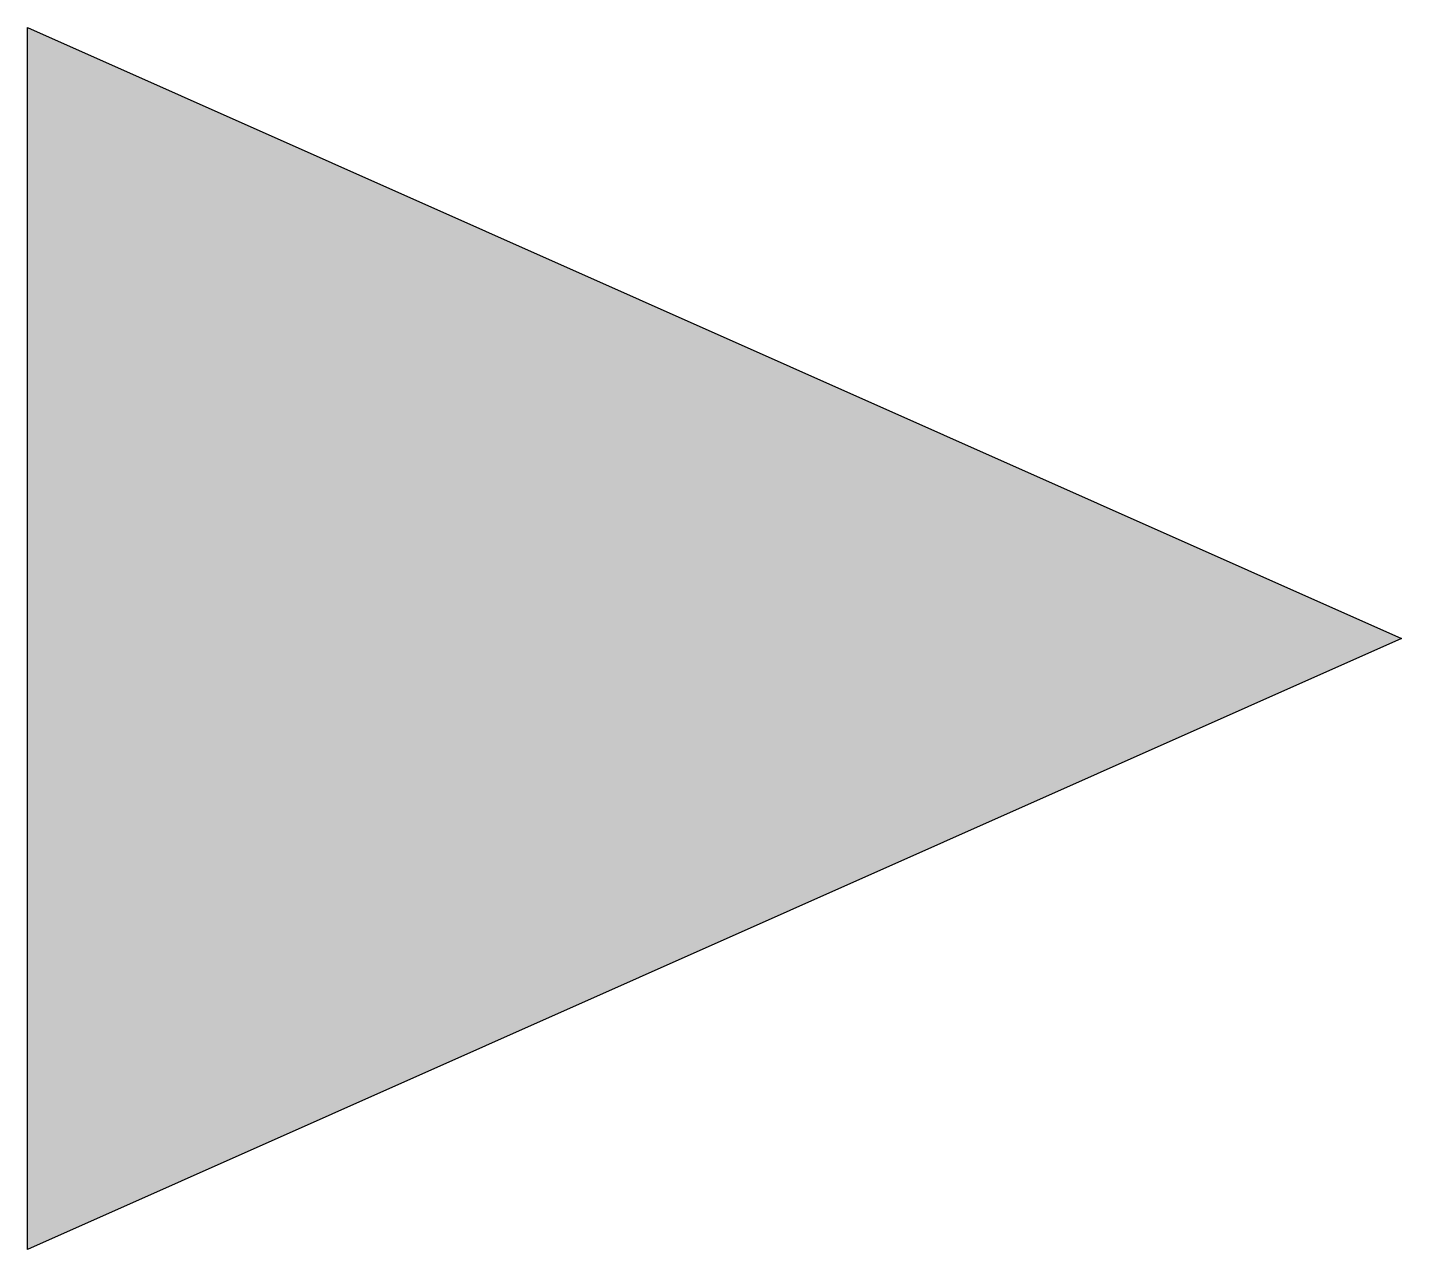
# Model space of a CAD drawing. Header units: millimetres. Extents: x 0 to 2.25, y -1 to 1.
import ezdxf

# ---------------------------------------------------------------- set-up
doc = ezdxf.new("R2010")
doc.units = ezdxf.units.MM
doc.layers.add('OBJECT', color=18, linetype='Continuous', true_color=0x000000)

msp = doc.modelspace()

# ---------------------------------------------------------------- hatches: boundary and pattern name
at = {"layer": 'OBJECT'}
msp.add_hatch(color=0, dxfattribs=at).paths.add_polyline_path([(0, -1), (0, 1), (2.25, 0)], flags=0)

# ---------------------------------------------------------------- linework, layer by layer
at = {"layer": 'OBJECT', "color": 0}
for p, q in [((0, -1), (0, 1)), ((0, 1), (2.25, 0)), ((2.25, 0), (0, -1))]:
    msp.add_line(p, q, dxfattribs=at)

doc.saveas('drawing.dxf')
